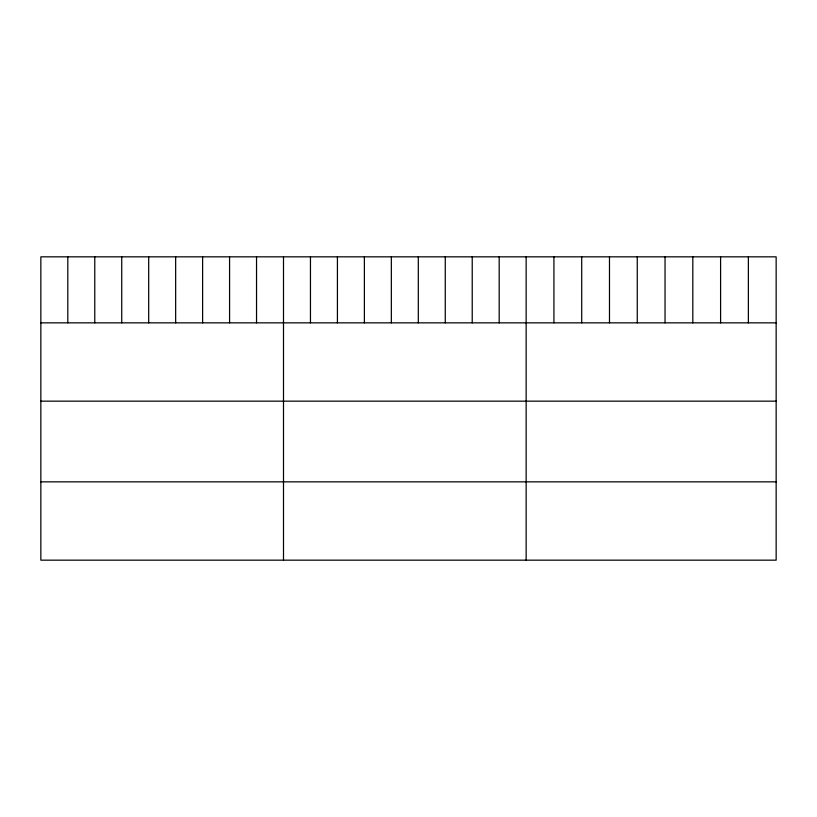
<?xml version="1.0" encoding="UTF-8"?>
<svg xmlns="http://www.w3.org/2000/svg" width="817" height="817" viewBox="0 0 817 817"><rect width="100%" height="100%" fill="white"/><g stroke="black" fill="none" stroke-linecap="round" stroke-linejoin="round"><path stroke-width="1.23" d="M776.15 322.848L776.15 560.166L40.85 560.166L40.85 256.834L776.15 256.834L776.15 322.848L40.85 322.848M40.85 401.157L776.15 401.157M40.85 481.846L776.15 481.846M748.372 256.834L748.372 322.848M720.594 256.834L720.594 322.848M692.816 256.834L692.816 322.848M665.038 256.834L665.038 322.848M637.26 256.834L637.26 322.848M609.482 256.834L609.482 322.848M581.704 256.834L581.704 322.848M553.926 256.834L553.926 322.848M526.148 256.834L526.148 560.166M499.187 256.834L499.187 322.848M472.226 256.834L472.226 322.848M445.265 256.834L445.265 322.848M418.304 256.834L418.304 322.848M391.343 256.834L391.343 322.848M364.382 256.834L364.382 322.848M337.421 256.834L337.421 322.848M310.46 256.834L310.46 322.848M283.499 256.834L283.499 560.166M256.538 256.834L256.538 322.848M229.577 256.834L229.577 322.848M202.616 256.834L202.616 322.848M175.655 256.834L175.655 322.848M148.694 256.834L148.694 322.848M121.733 256.834L121.733 322.848M94.772 256.834L94.772 322.848M67.811 256.834L67.811 322.848"/></g></svg>
